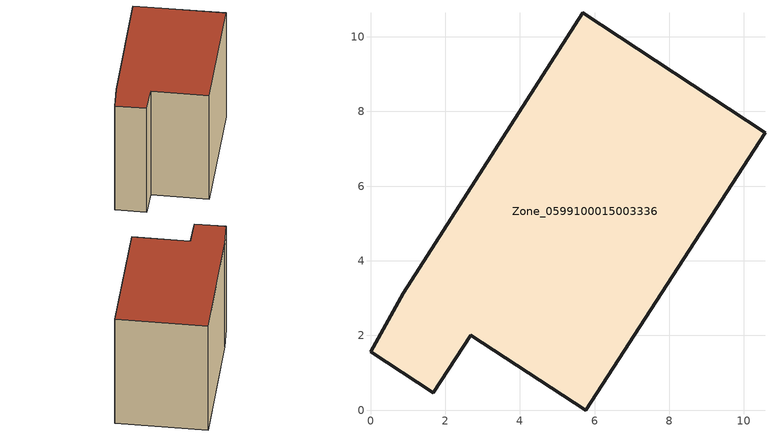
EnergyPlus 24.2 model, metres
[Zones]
Zone_0599100015003336
 floor ground (C_G): 0.88,3.13 5.68,10.64 10.56,7.43 5.76,0 2.69,2.01 1.68,0.47 0,1.57 z0.86
 wall outside (C_F): 1.68,0.47 2.69,2.01 5.76,0 10.56,7.43 5.68,10.64 0.88,3.13 0,1.57 1.68,0.47 z0.86:8.76
 roof outside (C_R): 5.76,0 10.56,7.43 5.68,10.64 0.88,3.13 0,1.57 1.68,0.47 2.69,2.01 z8.76
[BUILDING]
Pand.0599100015003336: North Axis=0; Terrain=City; Loads Convergence Tolerance Value=0.04; Temperature Convergence Tolerance Value=0.4; Solar Distribution=FullExterior; Maximum Number of Warmup Days=25; Minimum Number of Warmup Days=1
[Site:Location]
Rotterdam.The.Hague.AP_ZH_NLD Design_Conditions: Latitude=51.96; Longitude=4.45; Time Zone=1; Elevation=-4.5
[SITE:GROUNDTEMPERATURE:BUILDINGSURFACE]
18, 18, 18, 18, 18, 18, 18, 18, 18, 18, 18, 18
[MATERIAL] Thermal Absorptance=0.9; Solar Absorptance=0.7; Visible Absorptance=0.7
Name | Roughness | Thickness | Conductivity | Density | Specific Heat
G.TC.1965-1974 | MediumSmooth | 0.15 | 0.882353 | 540 | 1210
F.TC.1965-1974 | Rough | 0.3 | 0.697674 | 1920 | 840
R.TC.1965-1974 | MediumRough | 0.2 | 0.232558 | 1500 | 1000
[CONSTRUCTION]
C_G: G.TC.1965-1974
C_F: F.TC.1965-1974
C_R: R.TC.1965-1974
[ZONE]
Zone_0599100015003336: Type=1; Multiplier=1; Ceiling Height=Autocalculate; Volume=Autocalculate; Floor Area=autocalculate; Part of Total Floor Area=Yes
[ZONEINFILTRATION:DESIGNFLOWRATE]
Infil_Zone_0599100015003336: Zone or ZoneList or Space or SpaceList=Zone_0599100015003336; Schedule=AlwaysOn; Design Flow Rate Calculation Method=Flow/Area; Flow Rate per Floor Area=0.003; Constant Term Coefficient=1; Temperature Term Coefficient=0; Velocity Term Coefficient=0; Velocity Squared Term Coefficient=0
[HVACTEMPLATE:ZONE:IDEALLOADSAIRSYSTEM]
Zone_0599100015003336: Maximum Heating Supply Air Temperature=50; Minimum Cooling Supply Air Temperature=13; Maximum Heating Supply Air Humidity Ratio=0.0156; Minimum Cooling Supply Air Humidity Ratio=0.0077; Heating Limit=NoLimit; Cooling Limit=NoLimit; Dehumidification Control Type=ConstantSensibleHeatRatio; Cooling Sensible Heat Ratio=0.7; Dehumidification Setpoint=60; Humidification Control Type=None; Humidification Setpoint=30; Outdoor Air Method=None; Outdoor Air Flow Rate per Person=0.00944; Outdoor Air Flow Rate per Zone Floor Area=0; Outdoor Air Flow Rate per Zone=0; Demand Controlled Ventilation Type=None; Outdoor Air Economizer Type=NoEconomizer; Heat Recovery Type=None; Sensible Heat Recovery Effectiveness=0.7; Latent Heat Recovery Effectiveness=0.65
[ZONECONTROL:THERMOSTAT]
ThermostatControl_Zone_0599100015003336: Zone or ZoneList=Zone_0599100015003336; Control Type Schedule=DualSetpointControlType; Control 1=Thermostat_Zone_0599100015003336; Temperature Difference Between Cutout And Setpoint=0
[THERMOSTATSETPOINT:DUALSETPOINT]
Thermostat_Zone_0599100015003336: Heating Setpoint Temperature Schedule=HeatingSetpoint_Zone_0599100015003336; Cooling Setpoint Temperature Schedule=CoolingSetpoint_Zone_0599100015003336
[SCHEDULE:COMPACT]
HeatingSetpoint_Zone_0599100015003336: Through: 12/31, For: AllDays, Until: 24:00, 21
CoolingSetpoint_Zone_0599100015003336: Through: 12/31, For: AllDays, Until: 24:00, 24
DualSetpointControlType: Through: 12/31, For: AllDays, Until: 24:00, 4
AlwaysOn: Through: 12/31, For: AllDays, Until: 24:00, 1
